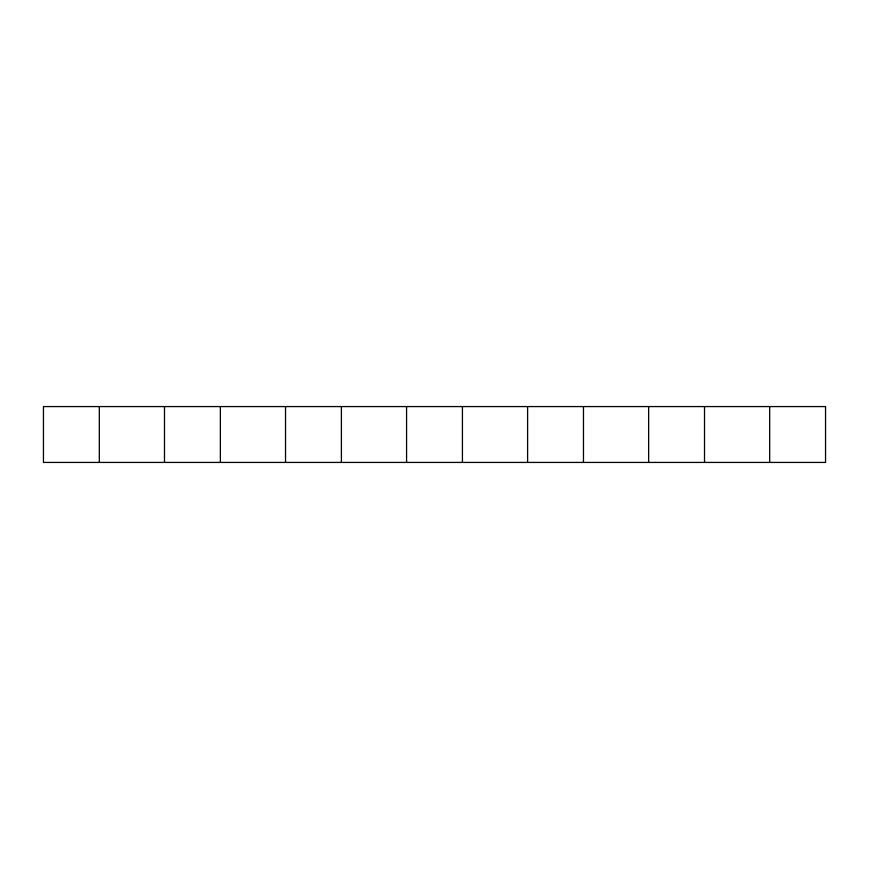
<?xml version="1.0" encoding="UTF-8"?>
<svg xmlns="http://www.w3.org/2000/svg" width="869" height="869" viewBox="0 0 869 869"><rect width="100%" height="100%" fill="white"/><g stroke="black" fill="none" stroke-linecap="round" stroke-linejoin="round"><path stroke-width="1.3" d="M769.684 406.573L769.684 462.427M704.509 406.573L704.509 462.427M648.643 406.573L648.643 462.427M583.468 406.573L583.468 462.427M527.602 406.573L527.602 462.427M462.427 406.573L462.427 462.427M406.573 406.573L406.573 462.427M341.398 406.573L341.398 462.427M285.532 406.573L285.532 462.427M220.357 406.573L220.357 462.427M164.491 406.573L164.491 462.427M99.316 406.573L99.316 462.427M825.55 406.573L43.45 406.573L43.45 462.427L825.55 462.427L825.55 406.573"/></g></svg>
